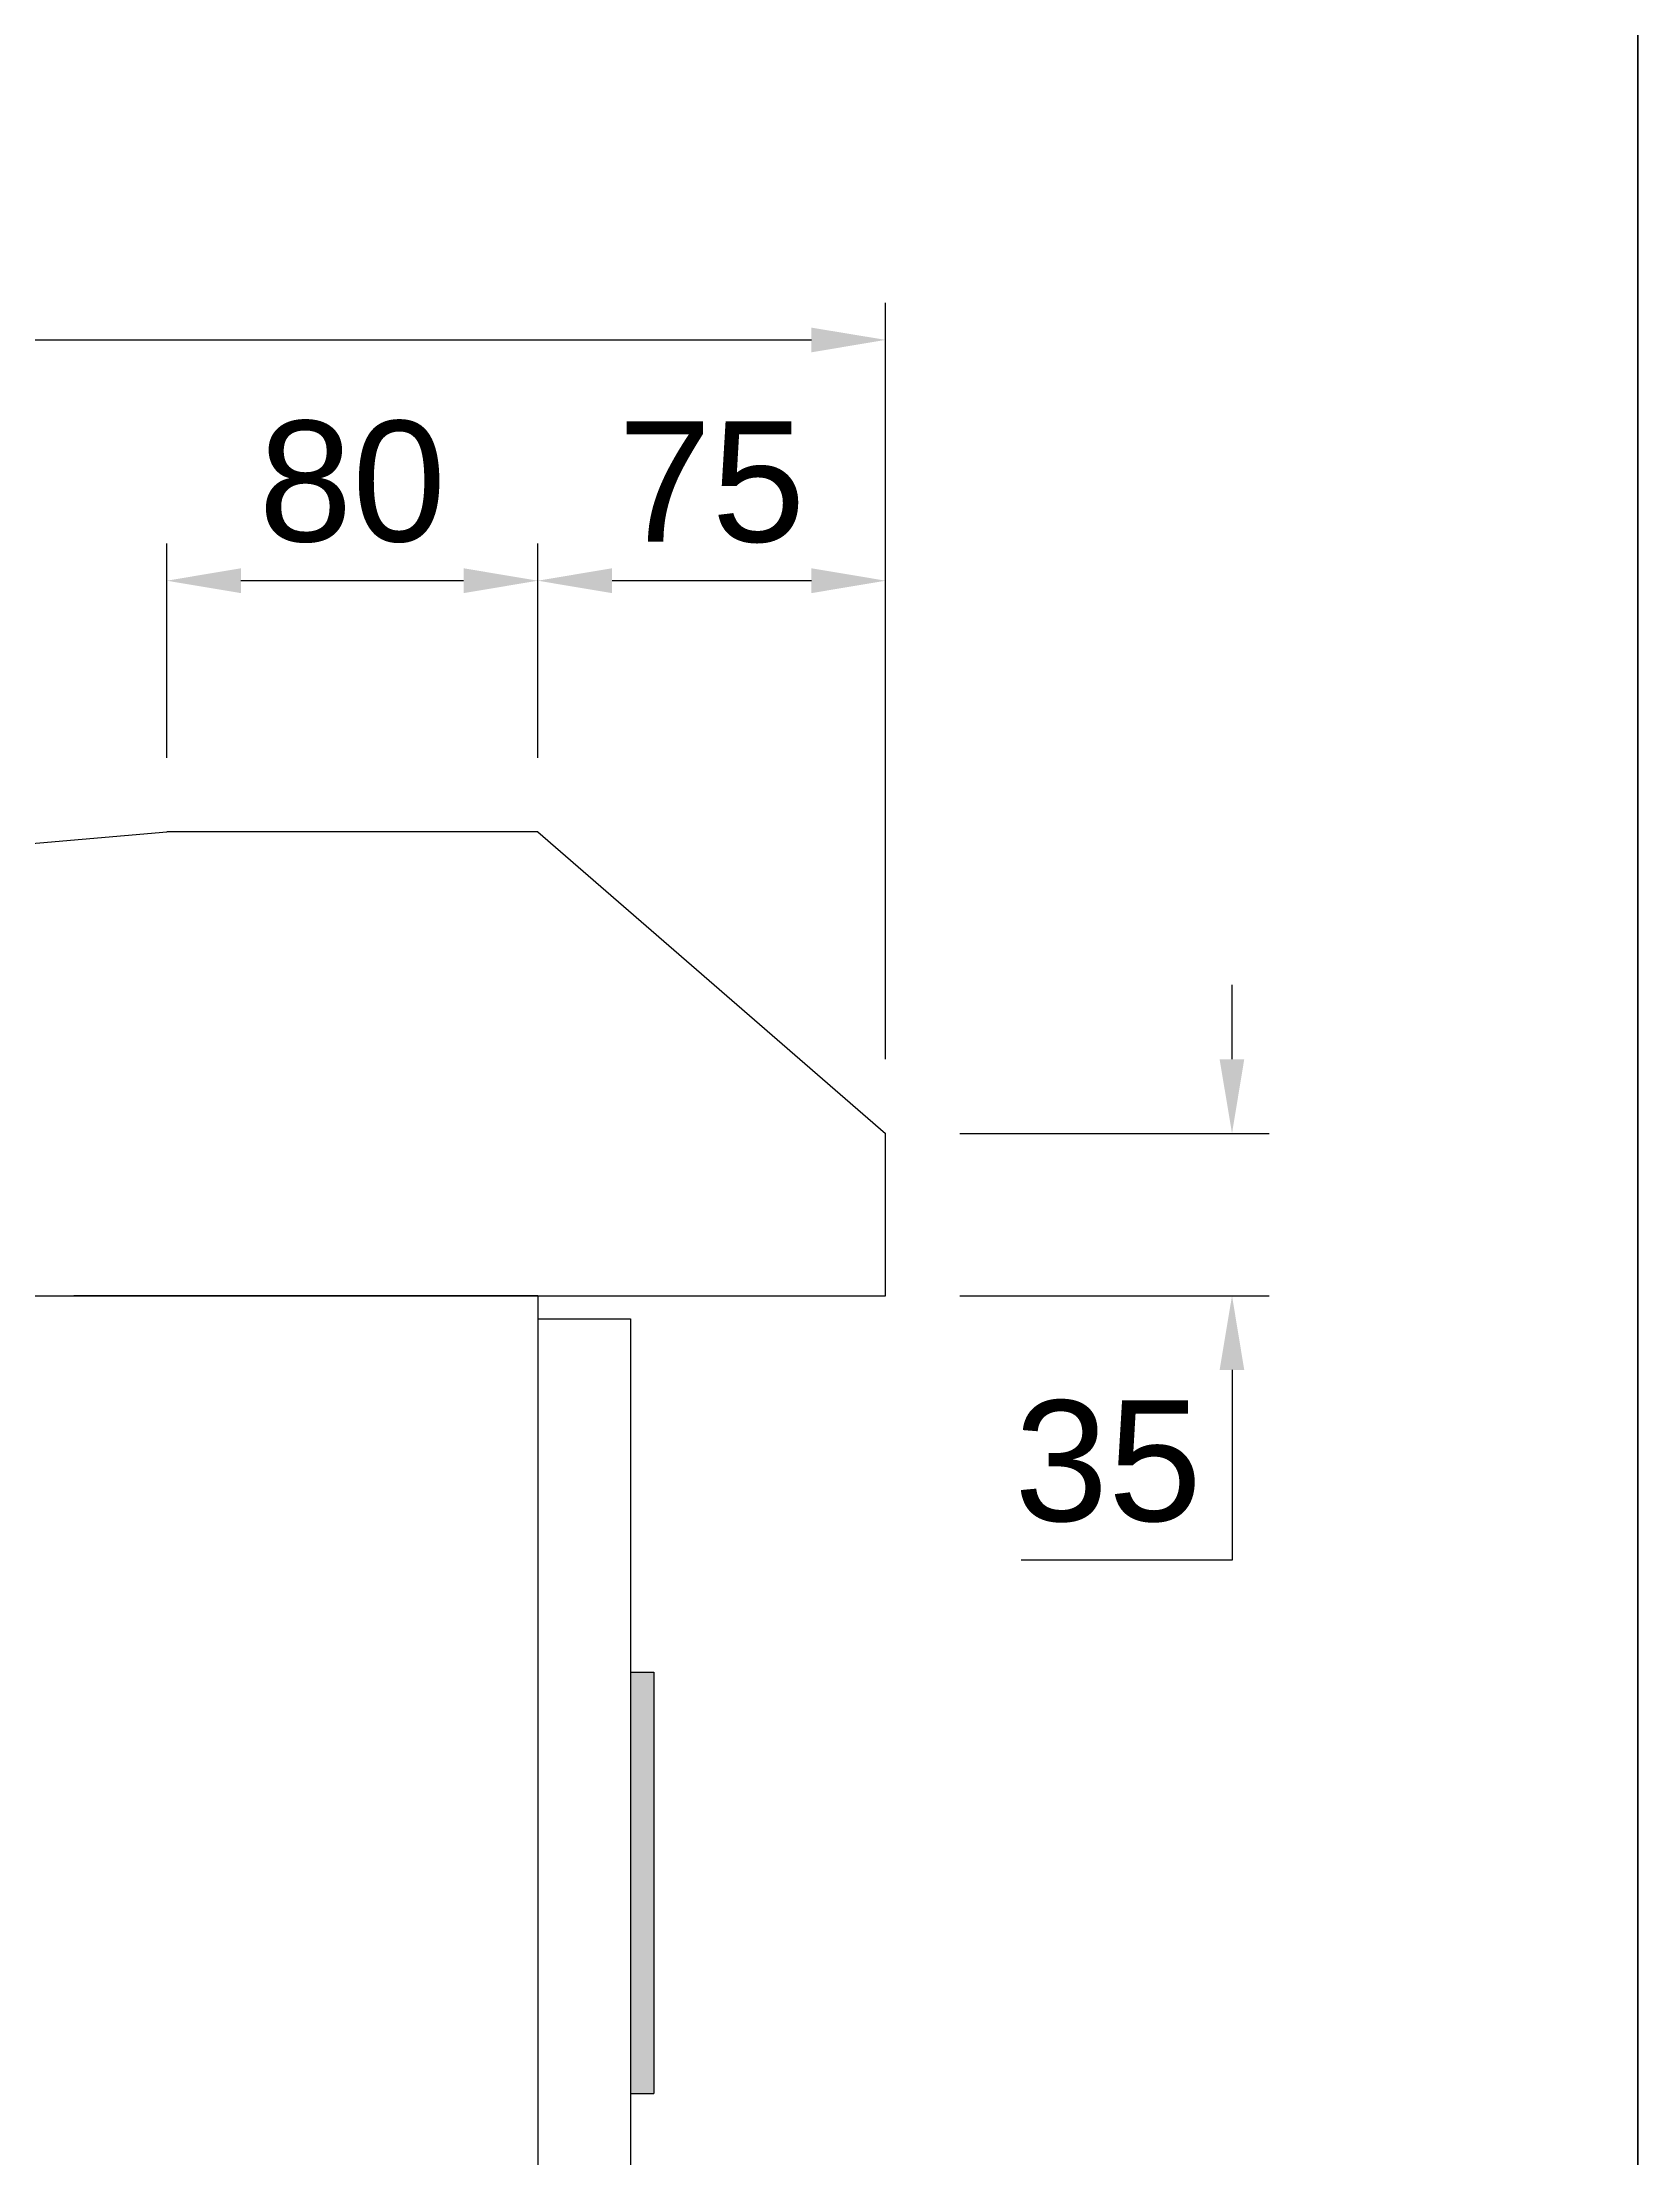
# Model space of a CAD drawing. Header units: millimetres. Extents: x 330554 to 656471, y 11007 to 130943.
# Drawn here: x 470630 to 471490, y 104086 to 105226 of the extents above; entities that cross this region are included whole.
import ezdxf

# ---------------------------------------------------------------- set-up
doc = ezdxf.new("R2010")
doc.units = ezdxf.units.MM
doc.header["$LTSCALE"] = 6
doc.layers.add('kich thuoc', color=9, linetype='Continuous', lineweight=13)
doc.layers.add('netlonkhungten', color=32, linetype='Continuous', lineweight=35)
doc.layers.add('Nen', color=7, linetype='Continuous')
doc.styles.add('kt2', font='arial.ttf', dxfattribs={"height": 65})
doc.dimstyles.new('TL 0.4', dxfattribs={"dimscale": 20, "dimtxt": 0.18, "dimasz": 2, "dimexe": 1, "dimexo": 2, "dimgap": 1, "dimtad": 1, "dimtoh": 1, "dimdec": 0, "dimlfac": 0.4, "dimzin": 0, "dimdsep": 46, "dimtxsty": 'kt2', "dimcen": 2, "dimclrd": 256, "dimclre": 256, "dimclrt": 2, "dimadec": 0, "dimazin": 0, "dimtfac": 1, "dimtdec": 0, "dimtofl": 0, "dimtmove": 0, "dimatfit": 3, "dimfxl": 1, "dimtolj": 1, "dimtzin": 0, "dimarcsym": 0})

# ---------------------------------------------------------------- blocks, each defined once
blk = doc.blocks.new('*D241')
at = {"layer": 'Defpoints', "color": 0, "linetype": 'ByBlock', "ltscale": 0.2, "transparency": 16777216}
for p in [(471084.4, 104638.2), (471084.4, 104550.7), (471271.1, 104550.7)]:
    blk.add_point(p, dxfattribs=at)
at = {"layer": 'kich thuoc', "linetype": 'ByBlock', "lineweight": -2, "ltscale": 0.2, "transparency": 16777216}
for p, q in [((471271.1, 104678.2), (471271.1, 104718.2)), ((471124.4, 104638.2), (471291.1, 104638.2)), ((471124.4, 104550.7), (471291.1, 104550.7)), ((471271.1, 104510.7), (471271.1, 104408.1)), ((471271.1, 104408.1), (471157.5, 104408.1))]:
    blk.add_line(p, q, dxfattribs=at)
at = {"layer": 'kich thuoc', "linetype": 'ByBlock', "ltscale": 0.2, "transparency": 16777216}
for points in [[(471264.4, 104678.2), (471277.7, 104678.2), (471271.1, 104638.2)], [(471264.4, 104510.7), (471277.7, 104510.7), (471271.1, 104550.7)]]:
    blk.add_solid(points, dxfattribs=at)
at = {"layer": 'kich thuoc', "color": 2, "linetype": 'ByBlock', "lineweight": 5, "ltscale": 0.2, "transparency": 16777216, "insert": (471204.3, 104461.3), "char_height": 65, "attachment_point": 5, "style": 'kt2'}
blk.add_mtext('\\A1;35', dxfattribs=at)
blk = doc.blocks.new('*D242')
at = {"layer": 'Defpoints', "color": 0, "transparency": 16777216}
for p in [(471084.4, 105065.9), (471084.4, 104638.2), (468646.9, 104625.7)]:
    blk.add_point(p, dxfattribs=at)
at = {"layer": 'kich thuoc', "lineweight": -2, "transparency": 16777216}
for p, q in [((468646.9, 104665.7), (468646.9, 105085.9)), ((471084.4, 104678.2), (471084.4, 105085.9)), ((468686.9, 105065.9), (471044.4, 105065.9))]:
    blk.add_line(p, q, dxfattribs=at)
at = {"layer": 'kich thuoc', "transparency": 16777216}
for points in [[(468686.9, 105072.5), (468686.9, 105059.2), (468646.9, 105065.9)], [(471044.4, 105072.5), (471044.4, 105059.2), (471084.4, 105065.9)]]:
    blk.add_solid(points, dxfattribs=at)
at = {"layer": 'kich thuoc', "color": 2, "transparency": 16777216, "insert": (469865.6, 105119), "char_height": 65, "attachment_point": 5, "style": 'kt2'}
blk.add_mtext('\\A1;975', dxfattribs=at)
blk = doc.blocks.new('*D244')
at = {"layer": 'Defpoints', "color": 0, "linetype": 'ByBlock', "ltscale": 0.2, "transparency": 16777216}
for p in [(470896.9, 104936.1), (470896.9, 104800.7), (471084.4, 104638.2)]:
    blk.add_point(p, dxfattribs=at)
at = {"layer": 'kich thuoc', "linetype": 'ByBlock', "lineweight": -2, "ltscale": 0.2, "transparency": 16777216}
for p, q in [((470896.9, 104840.7), (470896.9, 104956.1)), ((471084.4, 104678.2), (471084.4, 104956.1)), ((471044.4, 104936.1), (470936.9, 104936.1))]:
    blk.add_line(p, q, dxfattribs=at)
at = {"layer": 'kich thuoc', "linetype": 'ByBlock', "ltscale": 0.2, "transparency": 16777216}
for points in [[(470936.9, 104942.8), (470936.9, 104929.4), (470896.9, 104936.1)], [(471044.4, 104942.8), (471044.4, 104929.4), (471084.4, 104936.1)]]:
    blk.add_solid(points, dxfattribs=at)
at = {"layer": 'kich thuoc', "color": 2, "linetype": 'ByBlock', "lineweight": 5, "ltscale": 0.2, "transparency": 16777216, "insert": (470990.6, 104989.1), "char_height": 65, "attachment_point": 5, "style": 'kt2'}
blk.add_mtext('\\A1;75', dxfattribs=at)
blk = doc.blocks.new('*D245')
at = {"layer": 'Defpoints', "color": 0, "linetype": 'ByBlock', "ltscale": 0.2, "transparency": 16777216}
for p in [(470696.9, 104936.1), (470696.9, 104800.7), (470896.9, 104800.7)]:
    blk.add_point(p, dxfattribs=at)
at = {"layer": 'kich thuoc', "linetype": 'ByBlock', "lineweight": -2, "ltscale": 0.2, "transparency": 16777216}
for p, q in [((470696.9, 104840.7), (470696.9, 104956.1)), ((470896.9, 104840.7), (470896.9, 104956.1)), ((470856.9, 104936.1), (470736.9, 104936.1))]:
    blk.add_line(p, q, dxfattribs=at)
at = {"layer": 'kich thuoc', "linetype": 'ByBlock', "ltscale": 0.2, "transparency": 16777216}
for points in [[(470736.9, 104942.8), (470736.9, 104929.4), (470696.9, 104936.1)], [(470856.9, 104942.8), (470856.9, 104929.4), (470896.9, 104936.1)]]:
    blk.add_solid(points, dxfattribs=at)
at = {"layer": 'kich thuoc', "color": 2, "linetype": 'ByBlock', "lineweight": 5, "ltscale": 0.2, "transparency": 16777216, "insert": (470796.9, 104989.3), "char_height": 65, "attachment_point": 5, "style": 'kt2'}
blk.add_mtext('\\A1;80', dxfattribs=at)

msp = doc.modelspace()

# ---------------------------------------------------------------- hatches: boundary and pattern name
at = {"layer": 'Nen'}
msp.add_hatch(color=82, dxfattribs=at).paths.add_polyline_path([(470959.398, 104347.792), (470946.898, 104347.792), (470946.898, 104120.701), (470959.398, 104120.701)])

# ---------------------------------------------------------------- linework, layer by layer
for p, q in [((468646.898, 104625.701), (470696.898, 104800.701)), ((470896.898, 104800.701), (471084.398, 104638.201))]:
    msp.add_line(p, q)
for points in [[(468646.898, 104625.701), (468646.898, 104550.701), (471084.398, 104550.701), (471084.398, 104638.201)], [(470896.898, 103175.701), (470896.898, 100050.701), (469146.898, 100050.701), (469146.898, 104550.701), (470896.898, 104550.701), (470896.898, 103180.701)]]:
    msp.add_lwpolyline(points)
for p, q in [((470896.898, 104800.701), (470696.898, 104800.701)), ((470896.898, 104550.701), (470646.898, 104550.701)), ((470896.898, 104538.201), (470946.898, 104538.201)), ((470896.898, 104538.201), (470946.898, 104538.201)), ((470946.898, 104538.201), (470946.898, 103180.701)), ((470946.898, 104347.792), (470959.398, 104347.792)), ((470946.898, 104347.792), (470959.398, 104347.792)), ((470959.398, 104347.792), (470959.398, 104120.701)), ((470946.898, 104120.701), (470959.398, 104120.701))]:
    msp.add_line(p, q, dxfattribs=at)
at = {"layer": 'netlonkhungten'}
msp.add_lwpolyline([(452938.487, 106624.043), (471489.765, 106624.043), (471489.765, 93185.678), (452938.487, 93185.678)], close=True, dxfattribs=at)

# ---------------------------------------------------------------- dimensions: what is measured, and where the dimension line sits
at = {"layer": 'kich thuoc'}
dim = msp.add_linear_dim(base=(471084.398, 105065.851), p1=(468646.898, 104625.701), p2=(471084.398, 104638.201), dimstyle='TL 0.4', dxfattribs=at)
dim.commit()
dim.dimension.update_dxf_attribs({"geometry": '*D242', "text_midpoint": (469865.648, 105119.039)})
at = {"layer": 'kich thuoc', "linetype": 'ByBlock', "lineweight": 5, "ltscale": 0.2}
for base, p1, p2, picture, middle in [((470696.898, 104936.084), (470896.898, 104800.701), (470696.898, 104800.701), '*D245', (470796.898, 104989.271)), ((470896.898, 104936.084), (471084.398, 104638.201), (470896.898, 104800.701), '*D244', (470990.648, 104989.138))]:
    dim = msp.add_linear_dim(base=base, p1=p1, p2=p2, dimstyle='TL 0.4', dxfattribs=at)
    dim.commit()
    dim.dimension.update_dxf_attribs({"geometry": picture, "text_midpoint": middle})
dim = msp.add_linear_dim(base=(471271.057, 104550.701), p1=(471084.398, 104638.201), p2=(471084.398, 104550.701), angle=90, dimstyle='TL 0.4', dxfattribs=at)
dim.commit()
dim.dimension.update_dxf_attribs({"geometry": '*D241', "text_midpoint": (471204.28, 104408.13), "dimtype": 160})

doc.saveas('drawing.dxf')
